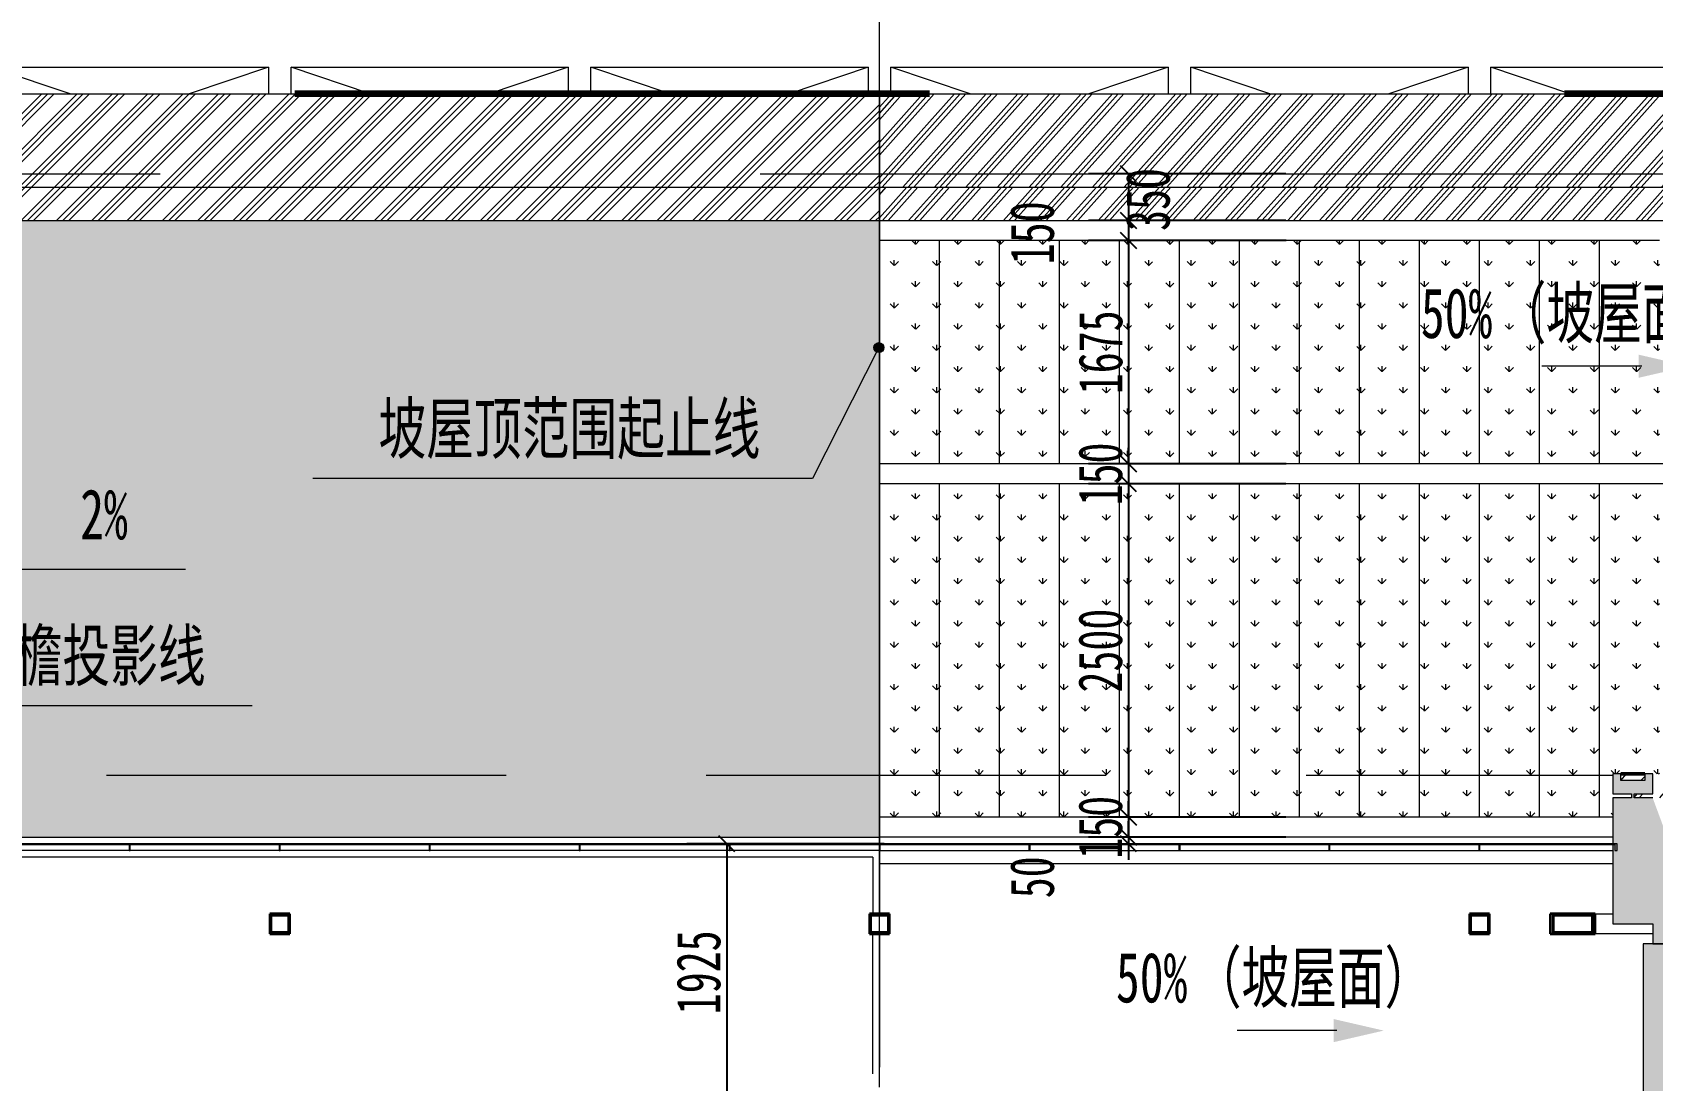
# Model space of a CAD drawing. Header units: millimetres. Extents: x 124696 to 347024, y 412631 to 564609.
# Drawn here: x 183817 to 195971, y 544052 to 551914 of the extents above; entities that cross this region are included whole.
import ezdxf

# ---------------------------------------------------------------- set-up
doc = ezdxf.new("R2010")
doc.units = ezdxf.units.MM
doc.header["$LTSCALE"] = 1500
doc.header["$MEASUREMENT"] = 0
for name, pattern in [('二层平面图$0$Aligning Line', [6.35, 3.175, -3.175]), ('二层平面图$0$IMPORT-216002', [3, 2, -1]), ('二层平面图$0$划线 2mm', [3.6, 2, -1.6]), ('二层平面图$0$轴网线_12_3_3_3 mm', [21, 12, -3, 3, -3])]:
    doc.linetypes.add(name, pattern=pattern)
doc.layers.add('0-建筑底图', color=7, linetype='Continuous')
for name, color, linetype, lineweight in [('二层平面图$0$0-1', 7, 'Continuous', 5), ('二层平面图$0$A-FLOR-STRS', 51, 'Continuous', 9), ('二层平面图$0$A-LINE', 7, 'Continuous', 9), ('二层平面图$0$A-LINE-1', 7, '二层平面图$0$IMPORT-216002', 9), ('二层平面图$0$A-LINE-2', 7, 'Continuous', 20), ('二层平面图$0$A-LINE-4', 7, '二层平面图$0$Aligning Line', 100), ('二层平面图$0$A-ROOF', 241, 'Continuous', 9), ('二层平面图$0$A-ROOF-2', 254, 'Continuous', 5), ('二层平面图$0$A-ROOF-3', 50, 'Continuous', 50), ('二层平面图$0$A-ROOF-GRID-1', 9, 'Continuous', 9), ('二层平面图$0$A-WALL-CURT-PANEL-2', 7, 'Continuous', 9), ('二层平面图$0$A-WALL-CURT-PANEL-3', 140, 'Continuous', 9), ('二层平面图$0$A-WALL-CURT-STILE-2', 7, 'Continuous', 9), ('二层平面图$0$A-WALL-CURT-STILE-3', 7, 'Continuous', 9), ('二层平面图$0$A-WINDOW', 51, 'Continuous', 9), ('二层平面图$0$A-WINDOW-1', 51, '二层平面图$0$划线 2mm', 9), ('二层平面图$0$ANNO-DIMS', 3, 'Continuous', 15), ('二层平面图$0$ANNO-DOTE-1', 10, '二层平面图$0$轴网线_12_3_3_3 mm', 15), ('二层平面图$0$ANNO-TEXT', 7, 'Continuous', 15), ('二层平面图$0$ANNO-TEXT-2', 210, 'Continuous', 15), ('二层平面图$0$FLOR-PATT', 99, 'Continuous', 9), ('二层平面图$0$S-BEAM', 4, 'Continuous', 9), ('二层平面图$0$S-BEAM-1', 7, 'Continuous', 9), ('二层平面图$0$S-BEAM-2', 130, 'Continuous', 35), ('二层平面图$0$S-COLU-1', 250, 'Continuous', 5), ('二层平面图$0$S-COLU-2', 130, 'Continuous', 35)]:
    doc.layers.add(name, color=color, linetype=linetype, lineweight=lineweight)
doc.styles.add('二层平面图$0$黑体', font='simhei.ttf', dxfattribs={"width": 0.7, "height": 375})
doc.styles.add('二层平面图$0$黑体_5', font='simhei.ttf', dxfattribs={"width": 0.7, "height": 330})
doc.dimstyles.new('二层平面图$0$直线_2_2mm_黑体_引线_文字在上_2', dxfattribs={"dimscale": 304.8, "dimtxt": 412.811453, "dimasz": 0.393701, "dimexe": 0.984252, "dimexo": 0.0625, "dimgap": 0.147638, "dimtad": 1, "dimdec": 0, "dimzin": 0, "dimdsep": 46, "dimtxsty": '二层平面图$0$黑体_5', "dimblk1": '二层平面图$0$_Oblique', "dimblk2": '二层平面图$0$_Oblique', "dimsah": 1, "dimcen": 0.09, "dimazin": 0, "dimtfac": 1, "dimtdec": 4, "dimtix": 1, "dimtmove": 2, "dimatfit": 3, "dimfxl": 3.937008, "dimfxlon": 1, "dimtvp": 1, "dimtolj": 1, "dimtzin": 0, "dimarcsym": 2})
doc.dimstyles.new('二层平面图$0$直线_2_2mm_黑体_引线_文字在上_3', dxfattribs={"dimscale": 304.8, "dimtxt": 412.811453, "dimasz": 0.393701, "dimexe": 0.984252, "dimexo": 0.0625, "dimgap": 0.147638, "dimtad": 1, "dimdec": 0, "dimzin": 0, "dimdsep": 46, "dimtxsty": '二层平面图$0$黑体_5', "dimblk1": '二层平面图$0$_Oblique', "dimblk2": '二层平面图$0$_Oblique', "dimsah": 1, "dimcen": 0.09, "dimazin": 0, "dimtfac": 1, "dimtdec": 4, "dimtix": 1, "dimtmove": 0, "dimatfit": 3, "dimfxl": 3.937008, "dimfxlon": 1, "dimtvp": 1, "dimtolj": 1, "dimtzin": 0, "dimarcsym": 2})
pattern_1 = [(45, (0, 0), (-132.58252, 132.58252), []), (45, (46.88, 0), (0, 265.16504), []), (45, (-46.88, 0), (0, 265.16504), [])]
pattern_2 = [(90, (0, 0), (-159.099, 159.099), [42.187, -276.011]), (45, (0, 0), (-159.09903, 159.09903), [42.188, -182.813]), (135, (0, 0), (-159.09903, -159.09903), [42.188, -182.813])]
pattern_3 = [(90, (0, 0), (-159.099, 159.099), [42.187, -276.011]), (45, (0, 0), (-159.09903, 159.09903), [42.187, -182.812]), (135, (0, 0), (-159.09903, -159.09903), [42.188, -182.813])]

# ---------------------------------------------------------------- blocks, each defined once
blk = doc.blocks.new('二层平面图$0$屋顶檐口1 - 屋顶檐口1-2761451-104-2F')
at = {"layer": '二层平面图$0$A-ROOF'}
blk.add_hatch(color=256, dxfattribs=at).paths.add_polyline_path([(51150, 88725), (51150, 88875), (50800, 89820), (50660, 89820), (50660, 89850), (50800, 89850), (50800, 90000), (50740, 90000), (50740, 89950), (50560, 89950), (50560, 90000), (50500, 90000), (50500, 89850), (50640, 89850), (50640, 89820), (50500, 89820), (50500, 88875), (50800, 88875), (50800, 88725)])
at = {"layer": '二层平面图$0$A-ROOF-GRID-1'}
h = blk.add_hatch(dxfattribs=at)
h.set_pattern_fill('FP_55', color=256, style=0, pattern_type=2)
h.set_pattern_definition([(48.188, (10627.84, 0), (-118.59096, 132.5834), []), (48.188, (10669.77, 0), (0.00094, 265.16533), []), (48.188, (10585.92, 0), (0.00094, 265.16533), [])])
h.paths.add_polyline_path([(50740, 89950), (50740, 90000), (50560, 90000), (50560, 89950), (50691, 89950)])
h = blk.add_hatch(dxfattribs=at)
h.set_pattern_fill('FP_12', color=256, style=0, pattern_type=2)
h.set_pattern_definition([(48.188, (10647.84, 0), (-118.59096, 132.5834), []), (48.188, (10689.77, 0), (0.00094, 265.16533), []), (48.188, (10605.91, 0), (0.00094, 265.16533), [])])
h.paths.add_polyline_path([(58061, 89820), (58061, 89850), (50660, 89850), (50660, 89820), (55523, 89820)])
at = {"layer": '二层平面图$0$A-ROOF-2'}
for p, q in [((50560, 90000), (50500, 90000)), ((50500, 90000), (50500, 89850)), ((50560, 89950), (50560, 90000)), ((50740, 89950), (50560, 89950)), ((50800, 90000), (50740, 90000)), ((50740, 90000), (50740, 89950)), ((50800, 89850), (50800, 90000)), ((50500, 89850), (50640, 89850)), ((50640, 89850), (50640, 89820)), ((50660, 89820), (50660, 89850)), ((50660, 89850), (50800, 89850)), ((50640, 89820), (50500, 89820)), ((50500, 89820), (50500, 88875)), ((50800, 89820), (50660, 89820)), ((50500, 88875), (50800, 88875)), ((50800, 88875), (50800, 88725)), ((50800, 88725), (51150, 88725))]:
    blk.add_line(p, q, dxfattribs=at)
at = {"layer": '二层平面图$0$A-ROOF-3'}
blk.add_line((50560, 90000), (50740, 90000), dxfattribs=at)
blk = doc.blocks.new('二层平面图$0$SHS-Roof-center_rvt-1-104-2F')
at = {"layer": '二层平面图$0$A-ROOF'}
blk.add_hatch(color=256, dxfattribs=at).paths.add_polyline_path([(51381, 67650), (51803, 67650), (51803, 88725), (50729, 88725), (50729, 67650)])
at = {"layer": '二层平面图$0$A-ROOF-2'}
for p, q in [((51803, 88725), (50729, 88725)), ((50729, 88725), (50729, 67650))]:
    blk.add_line(p, q, dxfattribs=at)
at = {"layer": '二层平面图$0$A-ROOF'}
blk.add_blockref('二层平面图$0$屋顶檐口1 - 屋顶檐口1-2761451-104-2F', (0, 0), dxfattribs=at)
blk = doc.blocks.new('二层平面图$0$S-梁-钢-箱形1 - _-150x150x10x10-V76-104-2F')
at = {"layer": '二层平面图$0$S-BEAM-1'}
h = blk.add_hatch(color=256, dxfattribs=at)
h.paths.add_polyline_path([(50368, 88800), (50368, 88950), (50032, 88950), (50032, 88800)])
h.paths.add_polyline_path([(50055, 88810), (50055, 88940), (50345, 88940), (50345, 88810)])
for p, q in [((50368, 88950), (50500, 88950)), ((50800, 88800), (50368, 88800))]:
    blk.add_line(p, q, dxfattribs=at)
at = {"layer": '二层平面图$0$S-BEAM-2'}
for p, q in [((50368, 88950), (50032, 88950)), ((50032, 88950), (50032, 88800)), ((50055, 88810), (50055, 88940)), ((50055, 88940), (50345, 88940)), ((50345, 88940), (50345, 88810)), ((50368, 88800), (50368, 88950)), ((50032, 88800), (50368, 88800)), ((50345, 88810), (50055, 88810))]:
    blk.add_line(p, q, dxfattribs=at)
blk = doc.blocks.new('二层平面图$0$SHS-Structure-Center_rvt-1-104-2F')
at = {"layer": '二层平面图$0$S-COLU-1'}
h = blk.add_hatch(color=256, dxfattribs=at)
h.paths.add_polyline_path([(40575, 88800), (40575, 88950), (40425, 88950), (40425, 88800)])
h.paths.add_polyline_path([(40565, 88810), (40435, 88810), (40435, 88940), (40565, 88940)])
h = blk.add_hatch(color=256, dxfattribs=at)
h.paths.add_polyline_path([(45075, 88800), (45075, 88950), (44925, 88950), (44925, 88800), (44996, 88800)])
h.paths.add_polyline_path([(44935, 88810), (44935, 88940), (45065, 88940), (45065, 88810), (44996, 88810)])
h = blk.add_hatch(color=256, dxfattribs=at)
h.paths.add_polyline_path([(49575, 88800), (49575, 88950), (49425, 88950), (49425, 88800), (49483, 88800)])
h.paths.add_polyline_path([(49435, 88810), (49435, 88940), (49565, 88940), (49565, 88810), (49483, 88810)])
at = {"layer": '二层平面图$0$S-COLU-2'}
for p, q in [((40575, 88950), (40425, 88950)), ((40425, 88950), (40425, 88800)), ((40435, 88940), (40565, 88940)), ((40435, 88810), (40435, 88940)), ((40565, 88940), (40565, 88810)), ((40575, 88800), (40575, 88950)), ((45075, 88950), (44925, 88950)), ((44925, 88950), (44925, 88800)), ((44935, 88940), (45065, 88940)), ((44935, 88810), (44935, 88940)), ((45065, 88940), (45065, 88810)), ((45075, 88800), (45075, 88950)), ((49575, 88950), (49425, 88950)), ((49425, 88950), (49425, 88800)), ((49435, 88940), (49565, 88940)), ((49435, 88810), (49435, 88940)), ((49565, 88940), (49565, 88810)), ((49575, 88800), (49575, 88950)), ((40425, 88800), (40575, 88800)), ((40565, 88810), (40435, 88810)), ((44925, 88800), (45075, 88800)), ((45065, 88810), (44935, 88810)), ((49425, 88800), (49575, 88800)), ((49565, 88810), (49435, 88810))]:
    blk.add_line(p, q, dxfattribs=at)
at = {"layer": '二层平面图$0$S-BEAM'}
blk.add_blockref('二层平面图$0$S-梁-钢-箱形1 - _-150x150x10x10-V76-104-2F', (0, 0), dxfattribs=at)
blk = doc.blocks.new('二层平面图$0$系统嵌板 - 白色拉板网 B-8735269-104-2F')
at = {"layer": '二层平面图$0$A-WALL-CURT-PANEL-3'}
for p, q in [((558.5, 5), (-558.5, 5)), ((-558.5, 5), (-558.5, 0)), ((-558.5, 0), (558.5, 0)), ((558.5, 0), (558.5, 5))]:
    blk.add_line(p, q, dxfattribs=at)
blk = doc.blocks.new('二层平面图$0$系统嵌板 - 白色拉板网 B-10555237-104-2F')
at = {"layer": '二层平面图$0$A-WALL-CURT-PANEL-3'}
for p, q in [((558.5, 5), (-558.5, 5)), ((-558.5, 5), (-558.5, 0)), ((-558.5, 0), (558.5, 0)), ((558.5, 0), (558.5, 5))]:
    blk.add_line(p, q, dxfattribs=at)
blk = doc.blocks.new('二层平面图$0$系统嵌板 - 白色拉板网 B-10555238-104-2F')
at = {"layer": '二层平面图$0$A-WALL-CURT-PANEL-3'}
for p, q in [((558.5, 5), (-558.5, 5)), ((-558.5, 5), (-558.5, 0)), ((-558.5, 0), (558.5, 0)), ((558.5, 0), (558.5, 5))]:
    blk.add_line(p, q, dxfattribs=at)
blk = doc.blocks.new('二层平面图$0$系统嵌板 - 白色拉板网 B-V111-104-2F')
at = {"layer": '二层平面图$0$A-WALL-CURT-PANEL-3'}
for p, q in [((558.5, 5), (-558.5, 5)), ((-558.5, 5), (-558.5, 0)), ((-558.5, 0), (558.5, 0)), ((558.5, 0), (558.5, 5))]:
    blk.add_line(p, q, dxfattribs=at)
blk = doc.blocks.new('二层平面图$0$系统嵌板 - 白色拉板网 B-V112-104-2F')
at = {"layer": '二层平面图$0$A-WALL-CURT-PANEL-3'}
for p, q in [((558, 5), (-453, 5)), ((-453, 5), (-453, 0)), ((-453, 0), (558, 0)), ((558, 0), (558, 5))]:
    blk.add_line(p, q, dxfattribs=at)
blk = doc.blocks.new('二层平面图$0$矩形竖梃 - 8 x 50 mm 蜂窝铝板幕墙开缝-8735262-104-2F')
at = {"layer": '二层平面图$0$A-WALL-CURT-STILE-3'}
for p, q in [((-4, 0), (4, 0)), ((-4, -50), (-4, 0)), ((4, 0), (4, -50)), ((4, -50), (-4, -50))]:
    blk.add_line(p, q, dxfattribs=at)
blk = doc.blocks.new('二层平面图$0$矩形竖梃 - 8 x 50 mm 蜂窝铝板幕墙开缝-8735264-104-2F')
at = {"layer": '二层平面图$0$A-WALL-CURT-STILE-3'}
for p, q in [((-4, 0), (4, 0)), ((-4, -50), (-4, 0)), ((4, 0), (4, -50)), ((4, -50), (-4, -50))]:
    blk.add_line(p, q, dxfattribs=at)
blk = doc.blocks.new('二层平面图$0$矩形竖梃 - 8 x 50 mm 蜂窝铝板幕墙开缝-8708964-104-2F')
at = {"layer": '二层平面图$0$A-WALL-CURT-STILE-3'}
for p, q in [((-4, 0), (4, 0)), ((-4, -50), (-4, 0)), ((4, 0), (4, -50)), ((4, -50), (-4, -50))]:
    blk.add_line(p, q, dxfattribs=at)
blk = doc.blocks.new('二层平面图$0$矩形竖梃 - 8 x 50 mm 蜂窝铝板幕墙开缝-8708965-104-2F')
at = {"layer": '二层平面图$0$A-WALL-CURT-STILE-3'}
for p, q in [((-4, 0), (4, 0)), ((-4, -50), (-4, 0)), ((4, 0), (4, -50)), ((4, -50), (-4, -50))]:
    blk.add_line(p, q, dxfattribs=at)
blk = doc.blocks.new('二层平面图$0$矩形竖梃 - 8 x 50 mm 蜂窝铝板幕墙开缝-V113-104-2F')
at = {"layer": '二层平面图$0$A-WALL-CURT-STILE-3'}
for p, q in [((-4, 0), (4, 0)), ((-4, -50), (-4, 0)), ((4, 0), (4, -50)), ((4, -50), (-4, -50))]:
    blk.add_line(p, q, dxfattribs=at)
blk = doc.blocks.new('二层平面图$0$矩形竖梃 - 8 x 50 mm 蜂窝铝板幕墙开缝-V114-104-2F')
at = {"layer": '二层平面图$0$A-WALL-CURT-STILE-3'}
for p, q in [((50534, 89475), (50516, 89475)), ((50516, 89475), (50516, 89425)), ((50534, 89425), (50534, 89475)), ((50516, 89425), (50534, 89425))]:
    blk.add_line(p, q, dxfattribs=at)
blk = doc.blocks.new('二层平面图$0$系统嵌板 - 白色拉板网 B-V115-104-2F')
at = {"layer": '二层平面图$0$A-WALL-CURT-PANEL-3'}
for p, q in [((558.5, 5), (-558.5, 5)), ((-558.5, 5), (-558.5, 0)), ((-558.5, 0), (558.5, 0)), ((558.5, 0), (558.5, 5))]:
    blk.add_line(p, q, dxfattribs=at)
blk = doc.blocks.new('二层平面图$0$矩形竖梃 - 8 x 50 mm 蜂窝铝板幕墙开缝-V116-104-2F')
at = {"layer": '二层平面图$0$A-WALL-CURT-STILE-3'}
for p, q in [((-4, 0), (4, 0)), ((-4, -50), (-4, 0)), ((4, 0), (4, -50)), ((4, -50), (-4, -50))]:
    blk.add_line(p, q, dxfattribs=at)
blk = doc.blocks.new('二层平面图$0$楼板 斜檐口 - 楼板 斜檐口-3571289-104-2F')
at = {"layer": '二层平面图$0$FLOR-PATT'}
h = blk.add_hatch(dxfattribs=at)
h.set_pattern_fill('FP_47', color=256, style=0, pattern_type=2)
h.set_pattern_definition(pattern_1)
h.paths.add_polyline_path([(35849, 94400), (45000, 94400), (45000, 95100), (27000, 95100), (27000, 94400), (35504, 94400)])
h = blk.add_hatch(dxfattribs=at)
h.set_pattern_fill('FP_82', color=256, style=0, pattern_type=2)
h.set_pattern_definition([(48.19, (9190, 0), (-118.58652, 132.5819), []), (48.19, (9231.93, 0), (-0.00192, 265.16498), []), (48.19, (9148.07, 0), (-0.00192, 265.16498), [])])
h.paths.add_polyline_path([(50000, 94400), (54900, 94400), (54900, 95100), (45000, 95100), (45000, 94400), (49310, 94400)])
h = blk.add_hatch(dxfattribs=at)
h.set_pattern_fill('FP_47', color=256, style=0, pattern_type=2)
h.set_pattern_definition(pattern_1)
h.paths.add_polyline_path([(27000, 94150), (45000, 94150), (45000, 94400), (27000, 94400), (27000, 94369)])
h = blk.add_hatch(dxfattribs=at)
h.set_pattern_fill('FP_81', color=256, style=0, pattern_type=2)
h.set_pattern_definition([(48.19, (9220, 0), (-118.58652, 132.5819), []), (48.19, (9261.93, 0), (-0.00192, 265.16498), []), (48.19, (9178.07, 0), (-0.00192, 265.16498), [])])
h.paths.add_polyline_path([(54900, 94150), (54900, 94400), (45000, 94400), (45000, 94150), (54142, 94150)])
at = {"layer": '二层平面图$0$A-LINE'}
for p, q in [((27000, 95100), (45000, 95100)), ((45000, 95100), (54900, 95100)), ((45000, 94400), (45000, 95100)), ((45000, 95100), (45000, 94400)), ((27000, 94400), (45000, 94400)), ((45000, 94400), (54900, 94400)), ((45000, 94150), (45000, 94400)), ((45000, 94400), (45000, 94150)), ((27000, 94150), (45000, 94150)), ((45000, 94150), (54900, 94150))]:
    blk.add_line(p, q, dxfattribs=at)
blk = doc.blocks.new('二层平面图$0$矩形竖梃 - 8 x 50 mm 蜂窝铝板幕墙开缝-8344297-104-2F')
at = {"layer": '二层平面图$0$A-WALL-CURT-STILE-2'}
blk.add_line((49504, 89425), (50500, 89425), dxfattribs=at)
blk = doc.blocks.new('二层平面图$0$矩形竖梃 - 8 x 50 mm 蜂窝铝板幕墙开缝-V127-104-2F')
at = {"layer": '二层平面图$0$A-WALL-CURT-STILE-2'}
blk.add_line((48379, 89425), (49496, 89425), dxfattribs=at)
blk = doc.blocks.new('二层平面图$0$矩形竖梃 - 8 x 50 mm 蜂窝铝板幕墙开缝-8735268-104-2F')
at = {"layer": '二层平面图$0$A-WALL-CURT-STILE-2'}
blk.add_line((45004, 89425), (46121, 89425), dxfattribs=at)
blk = doc.blocks.new('二层平面图$0$A-嵌板_上悬铝窗 - 幕墙上悬开启-12972704-104-2F')
at = {"layer": '二层平面图$0$A-WINDOW-1'}
for p, q in [((-446, 175), (-1040, 375)), ((-1040, 375), (1040, 375)), ((-1040, 175), (-1040, 375)), ((1040, 375), (446, 175)), ((1040, 375), (1040, 175))]:
    blk.add_line(p, q, dxfattribs=at)
blk = doc.blocks.new('二层平面图$0$A-嵌板_上悬铝窗 - 幕墙上悬开启-12972689-104-2F')
at = {"layer": '二层平面图$0$A-WINDOW-1'}
for p, q in [((-446, 175), (-1040, 375)), ((-1040, 375), (1040, 375)), ((-1040, 175), (-1040, 375)), ((1040, 375), (446, 175)), ((1040, 375), (1040, 175))]:
    blk.add_line(p, q, dxfattribs=at)
blk = doc.blocks.new('二层平面图$0$00_引注_规范_ - 00_引注_规范_-5754764-104-2F')
at = {"layer": '二层平面图$0$ANNO-TEXT'}
for p, q in [((0, 0), (15, 0)), ((15, 0), (20, 0))]:
    blk.add_line(p, q, dxfattribs=at)
blk = doc.blocks.new('二层平面图$0$符号排水箭头_实线 - 排水箭头-7034490-104-2F')
at = {"layer": '二层平面图$0$ANNO-TEXT'}
blk.add_hatch(color=256, dxfattribs=at).paths.add_polyline_path([(2.5, -0.577), (0, 0), (2.5, 0.577)])
blk.add_line((2.339, 0), (7.339, 0), dxfattribs=at)
blk = doc.blocks.new('二层平面图$0$00_引注_规范_ - 00_引注_规范_-5947702-104-2F')
at = {"layer": '二层平面图$0$ANNO-TEXT'}
for p, q in [((0, 0), (20, 0)), ((20, 0), (25, 0))]:
    blk.add_line(p, q, dxfattribs=at)
blk = doc.blocks.new('二层平面图$0$符号排水箭头_虚线 - 排水箭头-5936943-104-2F')
at = {"layer": '二层平面图$0$ANNO-TEXT'}
blk.add_hatch(color=256, dxfattribs=at).paths.add_polyline_path([(2.5, -0.577), (0, 0), (2.5, 0.577)])
at = {"layer": '二层平面图$0$ANNO-TEXT-2'}
blk.add_line((2.339, 0), (11.339, 0), dxfattribs=at)
blk = doc.blocks.new('二层平面图$0$_Oblique')
at = {"color": 0, "linetype": 'ByBlock', "lineweight": -2}
blk.add_line((-0.5, -0.5), (0.5, 0.5), dxfattribs=at)
blk = doc.blocks.new('*D2584')
at = {"layer": '二层平面图$0$ANNO-DIMS', "color": 0, "lineweight": -2, "transparency": 16777216}
for p, q in [((48049, 94500), (46568, 94500)), ((46868, 94500), (46868, 94150)), ((48049, 94150), (46568, 94150))]:
    blk.add_line(p, q, dxfattribs=at)
at = {"layer": '二层平面图$0$ANNO-DIMS', "color": 0, "lineweight": -2, "transparency": 16777216, "xscale": 120, "yscale": 120, "zscale": 120}
for p, rotation in [((46868, 94500), 90), ((46868, 94150), 270)]:
    blk.add_blockref('二层平面图$0$_Oblique', p, dxfattribs=dict(at, rotation=rotation))
at = {"layer": '二层平面图$0$ANNO-DIMS', "color": 0, "transparency": 16777216, "insert": (46847, 94073), "char_height": 330, "width": 604.82, "attachment_point": 1, "rotation": 90, "line_spacing_factor": 0.872751, "style": '二层平面图$0$黑体_5'}
blk.add_mtext('\\A1;350', dxfattribs=at)
blk = doc.blocks.new('*D2560')
at = {"layer": '二层平面图$0$ANNO-DIMS', "color": 0, "lineweight": -2, "transparency": 16777216}
for p, q in [((48049, 94150), (46568, 94150)), ((46868, 94150), (46868, 94000)), ((48049, 94000), (46568, 94000))]:
    blk.add_line(p, q, dxfattribs=at)
at = {"layer": '二层平面图$0$ANNO-DIMS', "color": 0, "lineweight": -2, "transparency": 16777216, "xscale": 120, "yscale": 120, "zscale": 120}
for p, rotation in [((46868, 94150), 90), ((46868, 94000), 270)]:
    blk.add_blockref('二层平面图$0$_Oblique', p, dxfattribs=dict(at, rotation=rotation))
at = {"layer": '二层平面图$0$ANNO-DIMS', "color": 0, "transparency": 16777216, "insert": (45978, 93823), "char_height": 330, "width": 604.82, "attachment_point": 1, "rotation": 90, "line_spacing_factor": 0.872751, "style": '二层平面图$0$黑体_5'}
blk.add_mtext('\\A1;150', dxfattribs=at)
blk = doc.blocks.new('*D2561')
at = {"layer": '二层平面图$0$ANNO-DIMS', "color": 0, "lineweight": -2, "transparency": 16777216}
for p, q in [((48049.347472, 94000), (46568.397472, 94000)), ((46868.397472, 94000), (46868.397472, 92325)), ((48049.347472, 92325), (46568.397472, 92325))]:
    blk.add_line(p, q, dxfattribs=at)
at = {"layer": '二层平面图$0$ANNO-DIMS', "color": 0, "lineweight": -2, "transparency": 16777216, "xscale": 120, "yscale": 120, "zscale": 120}
for p, rotation in [((46868.397472, 94000), 90), ((46868.397472, 92325), 270)]:
    blk.add_blockref('二层平面图$0$_Oblique', p, dxfattribs=dict(at, rotation=rotation))
at = {"layer": '二层平面图$0$ANNO-DIMS', "color": 0, "transparency": 16777216, "insert": (46658.397472, 93162.5), "char_height": 330, "width": 806.42237415, "attachment_point": 5, "rotation": 90, "style": '二层平面图$0$黑体_5'}
blk.add_mtext('\\A1;1675', dxfattribs=at)
blk = doc.blocks.new('*D2562')
at = {"layer": '二层平面图$0$ANNO-DIMS', "color": 0, "lineweight": -2, "transparency": 16777216}
for p, q in [((46868, 92325), (46868, 92445)), ((48049, 92325), (46568, 92325)), ((46868, 92325), (46868, 92175)), ((48049, 92175), (46568, 92175)), ((46868, 92175), (46868, 92055))]:
    blk.add_line(p, q, dxfattribs=at)
at = {"layer": '二层平面图$0$ANNO-DIMS', "color": 0, "lineweight": -2, "transparency": 16777216, "xscale": 120, "yscale": 120, "zscale": 120}
for p, rotation in [((46868, 92325), 270), ((46868, 92175), 90)]:
    blk.add_blockref('二层平面图$0$_Oblique', p, dxfattribs=dict(at, rotation=rotation))
at = {"layer": '二层平面图$0$ANNO-DIMS', "color": 0, "transparency": 16777216, "insert": (46657, 92250), "char_height": 330, "width": 604.82, "attachment_point": 5, "rotation": 90, "style": '二层平面图$0$黑体_5'}
blk.add_mtext('\\A1;150', dxfattribs=at)
blk = doc.blocks.new('*D2563')
at = {"layer": '二层平面图$0$ANNO-DIMS', "color": 0, "lineweight": -2, "transparency": 16777216}
for p, q in [((48049, 92175), (46568, 92175)), ((46868, 92175), (46868, 89675)), ((48049, 89675), (46568, 89675))]:
    blk.add_line(p, q, dxfattribs=at)
at = {"layer": '二层平面图$0$ANNO-DIMS', "color": 0, "lineweight": -2, "transparency": 16777216, "xscale": 120, "yscale": 120, "zscale": 120}
for p, rotation in [((46868, 92175), 90), ((46868, 89675), 270)]:
    blk.add_blockref('二层平面图$0$_Oblique', p, dxfattribs=dict(at, rotation=rotation))
at = {"layer": '二层平面图$0$ANNO-DIMS', "color": 0, "transparency": 16777216, "insert": (46657, 90925), "char_height": 330, "width": 806.42, "attachment_point": 5, "rotation": 90, "style": '二层平面图$0$黑体_5'}
blk.add_mtext('\\A1;2500', dxfattribs=at)
blk = doc.blocks.new('*D2564')
at = {"layer": '二层平面图$0$ANNO-DIMS', "color": 0, "lineweight": -2, "transparency": 16777216}
for p, q in [((46868, 89675), (46868, 89795)), ((48049, 89675), (46568, 89675)), ((46868, 89675), (46868, 89525)), ((48049, 89525), (46568, 89525)), ((46868, 89525), (46868, 89405))]:
    blk.add_line(p, q, dxfattribs=at)
at = {"layer": '二层平面图$0$ANNO-DIMS', "color": 0, "lineweight": -2, "transparency": 16777216, "xscale": 120, "yscale": 120, "zscale": 120}
for p, rotation in [((46868, 89675), 270), ((46868, 89525), 90)]:
    blk.add_blockref('二层平面图$0$_Oblique', p, dxfattribs=dict(at, rotation=rotation))
at = {"layer": '二层平面图$0$ANNO-DIMS', "color": 0, "transparency": 16777216, "insert": (46657, 89600), "char_height": 330, "width": 604.82, "attachment_point": 5, "rotation": 90, "style": '二层平面图$0$黑体_5'}
blk.add_mtext('\\A1;150', dxfattribs=at)
blk = doc.blocks.new('*D2565')
at = {"layer": '二层平面图$0$ANNO-DIMS', "color": 0, "lineweight": -2, "transparency": 16777216}
for p, q in [((46868, 89525), (46868, 89645)), ((45687, 89475), (47168, 89475)), ((48049, 89525), (46568, 89525)), ((46868, 89525), (46868, 89475)), ((46868, 89475), (46868, 89355))]:
    blk.add_line(p, q, dxfattribs=at)
at = {"layer": '二层平面图$0$ANNO-DIMS', "color": 0, "lineweight": -2, "transparency": 16777216, "xscale": 120, "yscale": 120, "zscale": 120}
for p, rotation in [((46868, 89525), 270), ((46868, 89475), 90)]:
    blk.add_blockref('二层平面图$0$_Oblique', p, dxfattribs=dict(at, rotation=rotation))
at = {"layer": '二层平面图$0$ANNO-DIMS', "color": 0, "transparency": 16777216, "insert": (45978, 89068), "char_height": 330, "width": 403.21, "attachment_point": 1, "rotation": 90, "line_spacing_factor": 0.872751, "style": '二层平面图$0$黑体_5'}
blk.add_mtext('\\A1;50', dxfattribs=at)
blk = doc.blocks.new('*D2604')
at = {"layer": '二层平面图$0$ANNO-DIMS', "color": 0, "lineweight": -2, "transparency": 16777216}
for p, q in [((45034, 89475), (43553, 89475)), ((43853, 89475), (43853, 87550)), ((45034, 87550), (43553, 87550))]:
    blk.add_line(p, q, dxfattribs=at)
at = {"layer": '二层平面图$0$ANNO-DIMS', "color": 0, "lineweight": -2, "transparency": 16777216, "xscale": 120, "yscale": 120, "zscale": 120}
for p, rotation in [((43853, 89475), 90), ((43853, 87550), 270)]:
    blk.add_blockref('二层平面图$0$_Oblique', p, dxfattribs=dict(at, rotation=rotation))
at = {"layer": '二层平面图$0$ANNO-DIMS', "color": 0, "transparency": 16777216, "insert": (43643, 88512), "char_height": 330, "width": 806.42, "attachment_point": 5, "rotation": 90, "style": '二层平面图$0$黑体_5'}
blk.add_mtext('\\A1;1925', dxfattribs=at)
blk = doc.blocks.new('二层平面图')
at = {"layer": '二层平面图$0$A-FLOR-STRS'}
h = blk.add_hatch(dxfattribs=at)
h.set_pattern_fill('FP_121', color=8, style=0, pattern_type=2)
h.set_pattern_definition(pattern_2)
h.paths.add_polyline_path([(45450, 92325), (45450, 94000), (45000, 94000), (45000, 92325)])
h = blk.add_hatch(dxfattribs=at)
h.set_pattern_fill('FP_121', color=8, style=0, pattern_type=2)
h.set_pattern_definition(pattern_2)
h.paths.add_polyline_path([(45450, 92325), (45900, 92325), (45900, 94000), (45450, 94000), (45450, 92954.4)])
h = blk.add_hatch(dxfattribs=at)
h.set_pattern_fill('FP_121', color=8, style=0, pattern_type=2)
h.set_pattern_definition(pattern_2)
h.paths.add_polyline_path([(46350, 92325), (46350, 94000), (45900, 94000), (45900, 92325)])
h = blk.add_hatch(dxfattribs=at)
h.set_pattern_fill('FP_121', color=8, style=0, pattern_type=2)
h.set_pattern_definition(pattern_2)
h.paths.add_polyline_path([(46800, 92325), (46800, 94000), (46350, 94000), (46350, 92325), (46621.5, 92325)])
h = blk.add_hatch(dxfattribs=at)
h.set_pattern_fill('FP_122', color=8, style=0, pattern_type=2)
h.set_pattern_definition(pattern_3)
h.paths.add_polyline_path([(46800, 92325), (47250, 92325), (47250, 94000), (46800, 94000), (46800, 92339.3)])
h = blk.add_hatch(dxfattribs=at)
h.set_pattern_fill('FP_121', color=8, style=0, pattern_type=2)
h.set_pattern_definition(pattern_2)
h.paths.add_polyline_path([(47627.6, 92325), (47700, 92325), (47700, 94000), (47250, 94000), (47250, 92325), (47430.8, 92325)])
h = blk.add_hatch(dxfattribs=at)
h.set_pattern_fill('FP_121', color=8, style=0, pattern_type=2)
h.set_pattern_definition(pattern_2)
h.paths.add_polyline_path([(47700, 92325), (48150, 92325), (48150, 94000), (47700, 94000), (47700, 92353.6)])
h = blk.add_hatch(dxfattribs=at)
h.set_pattern_fill('FP_121', color=8, style=0, pattern_type=2)
h.set_pattern_definition(pattern_2)
h.paths.add_polyline_path([(48150, 92325), (48600, 92325), (48600, 94000), (48150, 94000), (48150, 92482.8)])
h = blk.add_hatch(dxfattribs=at)
h.set_pattern_fill('FP_121', color=8, style=0, pattern_type=2)
h.set_pattern_definition(pattern_2)
h.paths.add_polyline_path([(48619.8, 92325), (49050, 92325), (49050, 94000), (48600, 94000), (48600, 92325)])
h = blk.add_hatch(dxfattribs=at)
h.set_pattern_fill('FP_121', color=8, style=0, pattern_type=2)
h.set_pattern_definition(pattern_2)
h.paths.add_polyline_path([(49500, 92325), (49500, 94000), (49050, 94000), (49050, 92325)])
h = blk.add_hatch(dxfattribs=at)
h.set_pattern_fill('FP_121', color=8, style=0, pattern_type=2)
h.set_pattern_definition(pattern_2)
h.paths.add_polyline_path([(49950, 92325), (49950, 94000), (49500, 94000), (49500, 92325)])
h = blk.add_hatch(dxfattribs=at)
h.set_pattern_fill('FP_72', color=8, style=0, pattern_type=2)
h.set_pattern_definition(pattern_2)
h.paths.add_polyline_path([(50400, 92325), (50400, 94000), (49950, 94000), (49950, 92325), (50000.4, 92325)])
h = blk.add_hatch(dxfattribs=at)
h.set_pattern_fill('FP_72', color=8, style=0, pattern_type=2)
h.set_pattern_definition(pattern_2)
h.paths.add_polyline_path([(50690.7, 92325), (50850, 92325), (50850, 94000), (50400, 94000), (50400, 92325)])
h = blk.add_hatch(dxfattribs=at)
h.set_pattern_fill('FP_72', color=8, style=0, pattern_type=2)
h.set_pattern_definition(pattern_2)
h.paths.add_polyline_path([(45450, 89675), (45450, 92175), (45000, 92175), (45000, 89675), (45168.3, 89675)])
h = blk.add_hatch(dxfattribs=at)
h.set_pattern_fill('FP_72', color=8, style=0, pattern_type=2)
h.set_pattern_definition(pattern_2)
h.paths.add_polyline_path([(45858.6, 89675), (45900, 89675), (45900, 92175), (45450, 92175), (45450, 89675)])
h = blk.add_hatch(dxfattribs=at)
h.set_pattern_fill('FP_72', color=8, style=0, pattern_type=2)
h.set_pattern_definition(pattern_2)
h.paths.add_polyline_path([(45900, 89675), (46350, 89675), (46350, 92175), (45900, 92175), (45900, 90124.8)])
h = blk.add_hatch(dxfattribs=at)
h.set_pattern_fill('FP_72', color=8, style=0, pattern_type=2)
h.set_pattern_definition(pattern_2)
h.paths.add_polyline_path([(46364.9, 89675), (46800, 89675), (46800, 92175), (46350, 92175), (46350, 89675)])
h = blk.add_hatch(dxfattribs=at)
h.set_pattern_fill('FP_107', color=8, style=0, pattern_type=2)
h.set_pattern_definition(pattern_3)
h.paths.add_polyline_path([(46800, 89675), (47250, 89675), (47250, 92175), (46800, 92175), (46800, 90124.8)])
h = blk.add_hatch(dxfattribs=at)
h.set_pattern_fill('FP_72', color=8, style=0, pattern_type=2)
h.set_pattern_definition(pattern_2)
h.paths.add_polyline_path([(47700, 89675), (47700, 92175), (47250, 92175), (47250, 89675)])
h = blk.add_hatch(dxfattribs=at)
h.set_pattern_fill('FP_72', color=8, style=0, pattern_type=2)
h.set_pattern_definition(pattern_2)
h.paths.add_polyline_path([(47929.5, 89675), (48150, 89675), (48150, 92175), (47700, 92175), (47700, 89675)])
h = blk.add_hatch(dxfattribs=at)
h.set_pattern_fill('FP_72', color=8, style=0, pattern_type=2)
h.set_pattern_definition(pattern_2)
h.paths.add_polyline_path([(48504.3, 89675), (48600, 89675), (48600, 92175), (48150, 92175), (48150, 89675), (48211.9, 89675)])
h = blk.add_hatch(dxfattribs=at)
h.set_pattern_fill('FP_72', color=8, style=0, pattern_type=2)
h.set_pattern_definition(pattern_2)
h.paths.add_polyline_path([(49050, 89675), (49050, 92175), (48600, 92175), (48600, 89675), (48973.7, 89675)])
h = blk.add_hatch(dxfattribs=at)
h.set_pattern_fill('FP_72', color=8, style=0, pattern_type=2)
h.set_pattern_definition(pattern_2)
h.paths.add_polyline_path([(49500, 89675), (49500, 92175), (49050, 92175), (49050, 89675), (49310.1, 89675)])
h = blk.add_hatch(dxfattribs=at)
h.set_pattern_fill('FP_72', color=8, style=0, pattern_type=2)
h.set_pattern_definition(pattern_2)
h.paths.add_polyline_path([(49950, 89675), (49950, 92175), (49500, 92175), (49500, 89675)])
h = blk.add_hatch(dxfattribs=at)
h.set_pattern_fill('FP_72', color=8, style=0, pattern_type=2)
h.set_pattern_definition(pattern_2)
h.paths.add_polyline_path([(50000.4, 89675), (50400, 89675), (50400, 92175), (49950, 92175), (49950, 89675)])
h = blk.add_hatch(dxfattribs=at)
h.set_pattern_fill('FP_72', color=8, style=0, pattern_type=2)
h.set_pattern_definition(pattern_2)
h.paths.add_polyline_path([(50499.5, 89675), (50499.5, 89820), (50639.6, 89820), (50639.6, 89850), (50499.5, 89850), (50499.5, 90000), (50850, 90000), (50850, 92175), (50400, 92175), (50400, 89675)])
at = {"layer": '二层平面图$0$ANNO-TEXT'}
h = blk.add_hatch(color=8, dxfattribs=at)
edge = h.paths.add_edge_path()
edge.add_arc((44995.3, 93197.6), 37.5, 0, 360)
at = {"layer": '二层平面图$0$FLOR-PATT'}
h = blk.add_hatch(dxfattribs=at)
h.set_pattern_fill('FP_72', color=8, style=0, pattern_type=2)
h.set_pattern_definition(pattern_2)
h.paths.add_polyline_path([(18000, 89525), (45000, 89525), (45000, 94150), (27000, 94150), (27000, 100900), (18000, 100900), (18000, 89653.3)])
at = {"layer": '二层平面图$0$A-FLOR-STRS', "color": 8}
for p, q in [((45450, 94000), (45000, 94000)), ((45900, 94000), (45450, 94000)), ((45450, 92325), (45450, 94000)), ((46350, 94000), (45900, 94000)), ((45900, 92325), (45900, 94000)), ((46800, 94000), (46350, 94000)), ((46350, 92325), (46350, 94000)), ((47250, 94000), (46800, 94000)), ((46800, 92325), (46800, 94000)), ((47700, 94000), (47250, 94000)), ((47250, 92325), (47250, 94000)), ((48150, 94000), (47700, 94000)), ((47700, 92325), (47700, 94000)), ((48600, 94000), (48150, 94000)), ((48150, 92325), (48150, 94000)), ((49050, 94000), (48600, 94000)), ((48600, 92325), (48600, 94000)), ((49500, 94000), (49050, 94000)), ((49050, 92325), (49050, 94000)), ((49950, 94000), (49500, 94000)), ((49500, 92325), (49500, 94000)), ((50400, 94000), (49950, 94000)), ((49950, 92325), (49950, 94000)), ((50850, 94000), (50400, 94000)), ((50400, 92325), (50400, 94000)), ((54900, 92325), (45000, 92325)), ((45450, 92325), (45000, 92325)), ((45900, 92325), (45450, 92325)), ((46350, 92325), (45900, 92325)), ((46800, 92325), (46350, 92325)), ((47250, 92325), (46800, 92325)), ((47700, 92325), (47250, 92325)), ((48150, 92325), (47700, 92325)), ((48600, 92325), (48150, 92325)), ((49050, 92325), (48600, 92325)), ((49500, 92325), (49050, 92325)), ((49950, 92325), (49500, 92325)), ((50400, 92325), (49950, 92325)), ((50850, 92325), (50400, 92325)), ((45450, 92175), (45000, 92175)), ((54900, 92175), (45000, 92175)), ((45900, 92175), (45450, 92175)), ((45450, 89675), (45450, 92175)), ((46350, 92175), (45900, 92175)), ((45900, 89675), (45900, 92175)), ((46800, 92175), (46350, 92175)), ((46350, 89675), (46350, 92175)), ((47250, 92175), (46800, 92175)), ((46800, 89675), (46800, 92175)), ((47700, 92175), (47250, 92175)), ((47250, 89675), (47250, 92175)), ((48150, 92175), (47700, 92175)), ((47700, 89675), (47700, 92175)), ((48600, 92175), (48150, 92175)), ((48150, 89675), (48150, 92175)), ((49050, 92175), (48600, 92175)), ((48600, 89675), (48600, 92175)), ((49500, 92175), (49050, 92175)), ((49050, 89675), (49050, 92175)), ((49950, 92175), (49500, 92175)), ((49500, 89675), (49500, 92175)), ((50400, 92175), (49950, 92175)), ((49950, 89675), (49950, 92175)), ((50850, 92175), (50400, 92175)), ((50400, 89675), (50400, 92175)), ((45450, 89675), (45000, 89675)), ((45900, 89675), (45450, 89675)), ((46350, 89675), (45900, 89675)), ((46800, 89675), (46350, 89675)), ((47250, 89675), (46800, 89675)), ((47700, 89675), (47250, 89675)), ((48150, 89675), (47700, 89675)), ((48600, 89675), (48150, 89675)), ((49050, 89675), (48600, 89675)), ((49500, 89675), (49050, 89675)), ((49950, 89675), (49500, 89675)), ((50400, 89675), (49950, 89675)), ((50499.5, 89675), (50400, 89675)), ((50499.5, 89525), (45000, 89525))]:
    blk.add_line(p, q, dxfattribs=at)
at = {"layer": '二层平面图$0$A-LINE', "color": 8}
for p, q in [((45000, 89475), (45000, 94150)), ((18000, 89525), (45000, 89525)), ((45000, 89425), (27100, 89425)), ((44950, 89375), (27100, 89375)), ((44950, 89375), (44950, 88950)), ((45000, 88950), (45000, 89425)), ((45000, 89425), (45000, 88950)), ((50499.5, 89325), (45000, 89325)), ((45000, 88950), (44950, 88950)), ((45000, 88810), (45000, 88940)), ((44950, 87750), (44950, 88800)), ((44950, 88800), (45000, 88800)), ((45000, 87650), (45000, 88800)), ((45000, 88800), (45000, 87800))]:
    blk.add_line(p, q, dxfattribs=at)
at = {"layer": '二层平面图$0$A-LINE-1', "color": 8}
blk.add_line((12200, 89991.2), (50500, 89991.2), dxfattribs=at)
at = {"layer": '二层平面图$0$A-LINE-2', "color": 8}
blk.add_line((45000, 95100), (45000, 89475), dxfattribs=at)
at = {"layer": '二层平面图$0$A-LINE-4', "color": 8}
for p, q in [((54900, 95100), (27000, 95100)), ((59640, 90000), (50380, 90000))]:
    blk.add_line(p, q, dxfattribs=at)
at = {"layer": '二层平面图$0$ANNO-DOTE-1', "color": 8}
for p, q in [((45000, -6710.3), (45000, 106757.2)), ((-18896.2, 94500), (101078.3, 94500))]:
    blk.add_line(p, q, dxfattribs=at)
at = {"layer": '二层平面图$0$ANNO-TEXT', "color": 8}
blk.add_line((44995.3, 93197.6), (44497.4, 92217.2), dxfattribs=at)
blk.add_circle((44995.3, 93197.6), 37.5, dxfattribs=at)
at = {"layer": '二层平面图$0$0-1', "color": 8}
for name in ['二层平面图$0$SHS-Roof-center_rvt-1-104-2F', '二层平面图$0$SHS-Structure-Center_rvt-1-104-2F']:
    blk.add_blockref(name, (0, 0), dxfattribs=at)
at = {"layer": '二层平面图$0$A-LINE', "color": 8}
blk.add_blockref('二层平面图$0$楼板 斜檐口 - 楼板 斜檐口-3571289-104-2F', (0, 0), dxfattribs=at)
at = {"layer": '二层平面图$0$A-WALL-CURT-PANEL-2', "color": 8, "rotation": 180}
for name, p in [('二层平面图$0$系统嵌板 - 白色拉板网 B-8735269-104-2F', (38812.5, 89475)), ('二层平面图$0$系统嵌板 - 白色拉板网 B-8735269-104-2F', (39937.5, 89475)), ('二层平面图$0$系统嵌板 - 白色拉板网 B-8735269-104-2F', (41062.5, 89475)), ('二层平面图$0$系统嵌板 - 白色拉板网 B-8735269-104-2F', (42187.5, 89475)), ('二层平面图$0$系统嵌板 - 白色拉板网 B-8735269-104-2F', (43312.5, 89475)), ('二层平面图$0$系统嵌板 - 白色拉板网 B-8735269-104-2F', (44437.5, 89475)), ('二层平面图$0$系统嵌板 - 白色拉板网 B-10555237-104-2F', (45562.5, 89475)), ('二层平面图$0$系统嵌板 - 白色拉板网 B-V115-104-2F', (46687.5, 89475)), ('二层平面图$0$系统嵌板 - 白色拉板网 B-10555238-104-2F', (47812.5, 89475)), ('二层平面图$0$系统嵌板 - 白色拉板网 B-V111-104-2F', (48937.5, 89475)), ('二层平面图$0$系统嵌板 - 白色拉板网 B-V112-104-2F', (50062.5, 89475))]:
    blk.add_blockref(name, p, dxfattribs=at)
at = {"layer": '二层平面图$0$A-WALL-CURT-STILE-2', "color": 8, "extrusion": (0, 0, -1)}
for name, p in [('二层平面图$0$矩形竖梃 - 8 x 50 mm 蜂窝铝板幕墙开缝-8735262-104-2F', (-39375, 89475)), ('二层平面图$0$矩形竖梃 - 8 x 50 mm 蜂窝铝板幕墙开缝-8735262-104-2F', (-40500, 89475)), ('二层平面图$0$矩形竖梃 - 8 x 50 mm 蜂窝铝板幕墙开缝-8735262-104-2F', (-41625, 89475)), ('二层平面图$0$矩形竖梃 - 8 x 50 mm 蜂窝铝板幕墙开缝-8735262-104-2F', (-42750, 89475)), ('二层平面图$0$矩形竖梃 - 8 x 50 mm 蜂窝铝板幕墙开缝-8735262-104-2F', (-43875, 89475)), ('二层平面图$0$矩形竖梃 - 8 x 50 mm 蜂窝铝板幕墙开缝-8735264-104-2F', (-45000, 89475)), ('二层平面图$0$矩形竖梃 - 8 x 50 mm 蜂窝铝板幕墙开缝-8708964-104-2F', (-46125, 89475)), ('二层平面图$0$矩形竖梃 - 8 x 50 mm 蜂窝铝板幕墙开缝-V116-104-2F', (-47250, 89475)), ('二层平面图$0$矩形竖梃 - 8 x 50 mm 蜂窝铝板幕墙开缝-8708965-104-2F', (-48375, 89475)), ('二层平面图$0$矩形竖梃 - 8 x 50 mm 蜂窝铝板幕墙开缝-V113-104-2F', (-49500, 89475))]:
    blk.add_blockref(name, p, dxfattribs=at)
at = {"layer": '二层平面图$0$A-WALL-CURT-STILE-2', "color": 8}
for name, p in [('二层平面图$0$矩形竖梃 - 8 x 50 mm 蜂窝铝板幕墙开缝-V114-104-2F', (0, 0)), ('二层平面图$0$矩形竖梃 - 8 x 50 mm 蜂窝铝板幕墙开缝-8735268-104-2F', (0, 0)), ('二层平面图$0$矩形竖梃 - 8 x 50 mm 蜂窝铝板幕墙开缝-V127-104-2F', (-2250, 0)), ('二层平面图$0$矩形竖梃 - 8 x 50 mm 蜂窝铝板幕墙开缝-V127-104-2F', (-1125, 0)), ('二层平面图$0$矩形竖梃 - 8 x 50 mm 蜂窝铝板幕墙开缝-V127-104-2F', (0, 0)), ('二层平面图$0$矩形竖梃 - 8 x 50 mm 蜂窝铝板幕墙开缝-8344297-104-2F', (0, 0))]:
    blk.add_blockref(name, p, dxfattribs=at)
at = {"layer": '二层平面图$0$A-WINDOW', "color": 8}
for name, p in [('二层平面图$0$A-嵌板_上悬铝窗 - 幕墙上悬开启-12972704-104-2F', (39375, 94925)), ('二层平面图$0$A-嵌板_上悬铝窗 - 幕墙上悬开启-12972689-104-2F', (39375, 94925)), ('二层平面图$0$A-嵌板_上悬铝窗 - 幕墙上悬开启-12972689-104-2F', (39375, 94925)), ('二层平面图$0$A-嵌板_上悬铝窗 - 幕墙上悬开启-12972689-104-2F', (39375, 94925)), ('二层平面图$0$A-嵌板_上悬铝窗 - 幕墙上悬开启-12972704-104-2F', (41625, 94925)), ('二层平面图$0$A-嵌板_上悬铝窗 - 幕墙上悬开启-12972689-104-2F', (41625, 94925)), ('二层平面图$0$A-嵌板_上悬铝窗 - 幕墙上悬开启-12972689-104-2F', (41625, 94925)), ('二层平面图$0$A-嵌板_上悬铝窗 - 幕墙上悬开启-12972689-104-2F', (41625, 94925)), ('二层平面图$0$A-嵌板_上悬铝窗 - 幕墙上悬开启-12972704-104-2F', (43875, 94925)), ('二层平面图$0$A-嵌板_上悬铝窗 - 幕墙上悬开启-12972689-104-2F', (43875, 94925)), ('二层平面图$0$A-嵌板_上悬铝窗 - 幕墙上悬开启-12972689-104-2F', (43875, 94925)), ('二层平面图$0$A-嵌板_上悬铝窗 - 幕墙上悬开启-12972689-104-2F', (43875, 94925)), ('二层平面图$0$A-嵌板_上悬铝窗 - 幕墙上悬开启-12972704-104-2F', (46125, 94925)), ('二层平面图$0$A-嵌板_上悬铝窗 - 幕墙上悬开启-12972689-104-2F', (46125, 94925)), ('二层平面图$0$A-嵌板_上悬铝窗 - 幕墙上悬开启-12972689-104-2F', (46125, 94925)), ('二层平面图$0$A-嵌板_上悬铝窗 - 幕墙上悬开启-12972689-104-2F', (46125, 94925)), ('二层平面图$0$A-嵌板_上悬铝窗 - 幕墙上悬开启-12972704-104-2F', (48375, 94925)), ('二层平面图$0$A-嵌板_上悬铝窗 - 幕墙上悬开启-12972689-104-2F', (48375, 94925)), ('二层平面图$0$A-嵌板_上悬铝窗 - 幕墙上悬开启-12972689-104-2F', (48375, 94925)), ('二层平面图$0$A-嵌板_上悬铝窗 - 幕墙上悬开启-12972704-104-2F', (50625, 94925)), ('二层平面图$0$A-嵌板_上悬铝窗 - 幕墙上悬开启-12972689-104-2F', (50625, 94925))]:
    blk.add_blockref(name, p, dxfattribs=at)
at = {"layer": '二层平面图$0$ANNO-TEXT', "color": 8, "xscale": 150, "yscale": 150, "zscale": 150, "rotation": 180}
for name, p in [('二层平面图$0$符号排水箭头_实线 - 排水箭头-7034490-104-2F', (51070.2, 93058)), ('二层平面图$0$00_引注_规范_ - 00_引注_规范_-5947702-104-2F', (44497.4, 92217.2)), ('二层平面图$0$符号排水箭头_虚线 - 排水箭头-5936943-104-2F', (40144.6, 91533.5)), ('二层平面图$0$符号排水箭头_实线 - 排水箭头-7034490-104-2F', (48782.5, 88075))]:
    blk.add_blockref(name, p, dxfattribs=at)
at = {"layer": '二层平面图$0$ANNO-TEXT', "color": 8, "xscale": 150, "yscale": 150, "zscale": 150}
blk.add_blockref('二层平面图$0$00_引注_规范_ - 00_引注_规范_-5754764-104-2F', (37293.1, 90513.4), dxfattribs=at)
at = {"layer": '二层平面图$0$ANNO-TEXT', "color": 8, "char_height": 375, "attachment_point": 1, "style": '二层平面图$0$黑体'}
for s, insert, width in [('50%', (49061.1, 93644.5), 707.088), ('（坡屋面）', (49644.5, 93644.5), 2356.961), ('坡屋顶范围起止线', (41241.3, 92778.9), 3771.138), ('2%', (39003.3, 92135.7), 471.392), ('三层屋檐投影线', (37438.1, 91075.2), 3299.746), ('50%', (46773.4, 88661.5), 707.088), ('（坡屋面）', (47356.8, 88661.5), 2356.961)]:
    blk.add_mtext(s, dxfattribs=dict(at, insert=insert, width=width))
at = {"layer": '二层平面图$0$ANNO-DIMS', "color": 8}
for base, p1, p2, override, picture, middle in [((46868.4, 94150), (48068.4, 94500), (48068.4, 94150), {"dimpost": '<>', "dimfxl": 350}, '*D2584', (47066.6, 94375.4)), ((46868.4, 94000), (48068.4, 94150), (48068.4, 94000), {"dimpost": '<>', "dimfxl": 150}, '*D2560', (46198, 94125.4)), ((46868.4, 89475), (48068.4, 89525), (45668.4, 89475), {"dimpost": '<>', "dimfxl": 2400.520777}, '*D2565', (46198, 89269.9))]:
    dim = blk.add_linear_dim(base=base, p1=p1, p2=p2, angle=90, dimstyle='二层平面图$0$直线_2_2mm_黑体_引线_文字在上_2', override=override, dxfattribs=at)
    dim.commit()
    dim.dimension.update_dxf_attribs({"geometry": picture, "text_midpoint": middle, "dimtype": 160, "text_rotation": 90})
for base, p1, p2, override, picture, middle in [((46868.4, 92325), (48068.4, 94000), (48068.4, 92325), {"dimpost": '<>', "dimfxl": 1675}, '*D2561', (46658.4, 93162.5)), ((46868.4, 92175), (48068.4, 92325), (48068.4, 92175), {"dimpost": '<>', "dimfxl": 150}, '*D2562', (46656.5, 92250)), ((46868.4, 89675), (48068.4, 92175), (48068.4, 89675), {"dimpost": '<>', "dimfxl": 2500}, '*D2563', (46656.5, 90925)), ((46868.4, 89525), (48068.4, 89675), (48068.4, 89525), {"dimpost": '<>', "dimfxl": 150}, '*D2564', (46656.5, 89600)), ((43853, 87550), (45053, 89475), (45053, 87550), {"dimpost": '<>', "dimfxl": 1925}, '*D2604', (43643, 88512.5))]:
    dim = blk.add_linear_dim(base=base, p1=p1, p2=p2, angle=90, dimstyle='二层平面图$0$直线_2_2mm_黑体_引线_文字在上_3', override=override, dxfattribs=at)
    dim.commit()
    dim.dimension.update_dxf_attribs({"geometry": picture, "text_midpoint": middle})

msp = doc.modelspace()

# ---------------------------------------------------------------- block references
at = {"layer": '0-建筑底图'}
msp.add_blockref('二层平面图', (145172, 456352), dxfattribs=at)

doc.saveas('drawing.dxf')
